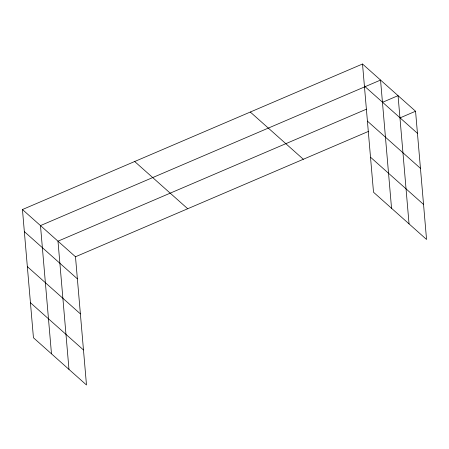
<?xml version="1.0" encoding="UTF-8"?>
<svg xmlns="http://www.w3.org/2000/svg" width="449" height="449" viewBox="0 0 449 449"><rect width="100%" height="100%" fill="white"/><g stroke="black" fill="none" stroke-linecap="round" stroke-linejoin="round"><path stroke-width="0.67" d="M22.45 209.537L75.488 256.766L86.483 384.984L33.445 337.76L22.45 209.537L362.517 64.016L415.555 111.24L426.55 239.463L373.512 192.234L362.517 64.016M366.451 109.18L57.988 241.18L68.978 369.398M382.576 102.282L398.055 95.659L409.045 223.877M75.488 256.766L368.477 131.389M400.081 117.868L415.555 111.24M364.408 86.096L417.452 133.325M367.411 121.123L420.455 168.347M370.509 157.212L423.547 204.435M250.295 112.037L303.333 159.266M134.672 161.517L187.71 208.74M24.341 231.617L77.385 278.846M27.344 266.644L80.388 313.868M30.442 302.733L83.48 349.956M391.545 208.291L380.55 80.074L40.483 225.594L51.478 353.812"/></g></svg>
